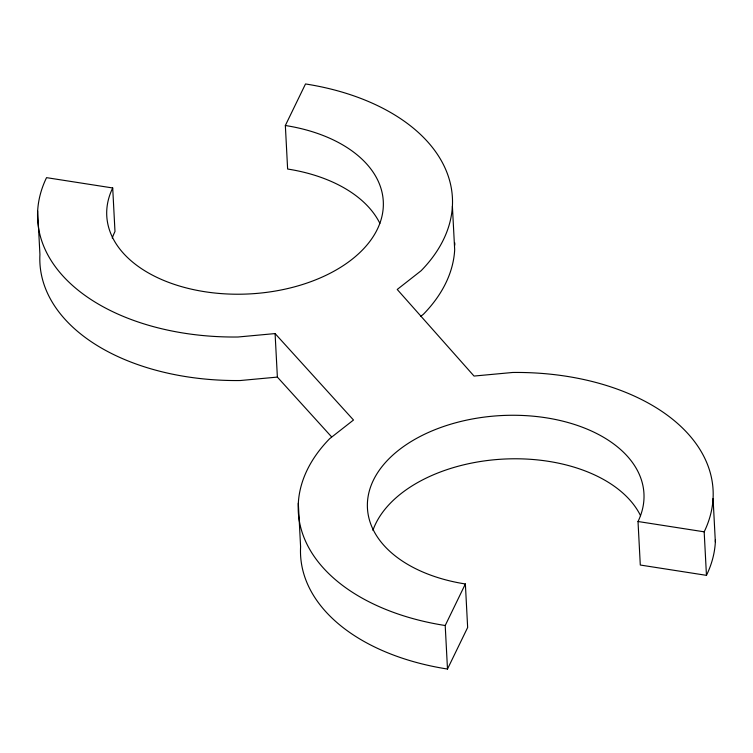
<?xml version="1.0" encoding="UTF-8"?>
<svg xmlns="http://www.w3.org/2000/svg" width="753" height="753" viewBox="0 0 753 753"><rect width="100%" height="100%" fill="white"/><g stroke="black" fill="none" stroke-linecap="round" stroke-linejoin="round"><path stroke-width="1.13" d="M379.87 223.387A138.448 85.428 -3 0 0 287.627 169.03L285.349 125.506L305.511 83.96A207.668 128.142 -3 0 1 421.087 270.76L397.226 289.463L474.032 376.058L512.746 372.471A207.668 128.142 -3 0 1 704.177 531.825L706.455 575.348L640.295 565.032L638.017 521.509A138.448 85.428 -3 0 0 546.019 417.783A138.448 85.428 -3 0 0 373.375 480.245A138.448 85.428 -3 0 0 465.373 583.97L467.651 627.494L447.489 669.04A207.668 128.142 -3 0 1 300.598 546.763L298.32 503.239M447.489 669.04L445.211 625.517L465.373 583.97M420.616 316.439L423.374 314.283A207.668 128.142 -3 0 0 454.68 249.761L452.402 206.237M445.211 625.517A207.668 128.142 -3 0 1 329.626 438.717L353.496 420.023L275.09 333.579L237.976 337.005A207.668 128.142 -3 0 1 46.545 177.652L112.705 187.968A138.448 85.428 -3 0 0 204.703 291.703A138.448 85.428 -3 0 0 377.347 229.241A138.448 85.428 -3 0 0 285.349 125.506M331.471 436.74L277.377 377.093L240.254 380.529A207.668 128.142 -3 0 1 39.928 254.486L37.65 210.972M638.017 521.509L704.177 531.825M713.072 498.514L715.35 542.028M275.09 333.579L277.377 377.093M112.705 187.968L114.983 231.491A138.448 85.428 -3 0 0 112.235 238.052M454.756 242.852A207.668 128.142 -3 0 1 454.803 245.158M372.904 530.328A138.448 85.428 -3 0 1 502.976 459.114A138.448 85.428 -3 0 1 640.53 515.664M715.444 539.732A207.668 128.142 -3 0 1 706.455 575.348"/></g></svg>
